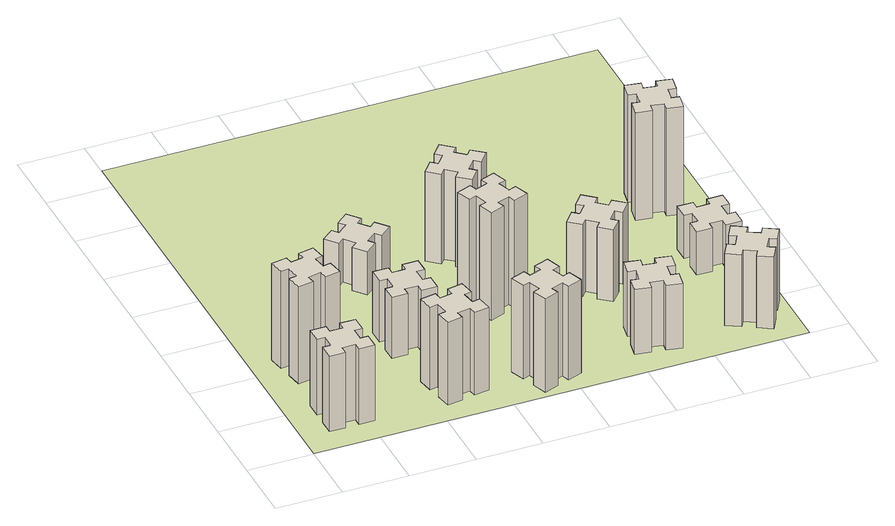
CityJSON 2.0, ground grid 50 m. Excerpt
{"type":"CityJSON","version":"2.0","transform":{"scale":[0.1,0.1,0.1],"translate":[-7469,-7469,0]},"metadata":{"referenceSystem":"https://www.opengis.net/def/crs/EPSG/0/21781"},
"CityObjects":{
"building1":{"type":"Building","attributes":{"class":"1000","function":"1000","usage":"1000","yearOfConstruction":2016,"roofType":"1000","measuredHeight":63,"storeysAboveGround":30,"storeysBelowGround":0},"geometry":[{"type":"Solid","lod":"1","boundaries":[[[[0,1,2,3,4,5,6,7,8,9,10,11,12,13,14,15,16,17,18,19]],[[17,16,20,21]],[[16,15,22,20]],[[15,14,23,22]],[[14,13,24,23]],[[13,12,25,24]],[[12,11,26,25]],[[11,10,27,26]],[[10,9,28,27]],[[9,8,29,28]],[[8,7,30,29]],[[7,6,31,30]],[[6,5,32,31]],[[5,4,33,32]],[[4,3,34,33]],[[3,2,35,34]],[[2,1,36,35]],[[1,0,37,36]],[[0,19,38,37]],[[19,18,39,38]],[[18,17,21,39]],[[24,25,26,27,28,29,30,31,32,33,34,35,36,37,38,39,21,20,22,23]]]]}]},
"building2":{"type":"Building","attributes":{"class":"1000","function":"1000","usage":"1000","yearOfConstruction":2016,"roofType":"1000","measuredHeight":81,"storeysAboveGround":30,"storeysBelowGround":0},"geometry":[{"type":"Solid","lod":"1","boundaries":[[[[40,41,42,43,44,45,46,47,48,49,50,51,52,53,54,55,56,57,58,59]],[[57,56,60,61]],[[56,55,62,60]],[[55,54,63,62]],[[54,53,64,63]],[[53,52,65,64]],[[52,51,66,65]],[[51,50,67,66]],[[50,49,68,67]],[[49,48,69,68]],[[48,47,70,69]],[[47,46,71,70]],[[46,45,72,71]],[[45,44,73,72]],[[44,43,74,73]],[[43,42,75,74]],[[42,41,76,75]],[[41,40,77,76]],[[40,59,78,77]],[[59,58,79,78]],[[58,57,61,79]],[[64,65,66,67,68,69,70,71,72,73,74,75,76,77,78,79,61,60,62,63]]]]}]},
"building3":{"type":"Building","attributes":{"class":"1000","function":"1000","usage":"1000","yearOfConstruction":2016,"roofType":"1000","measuredHeight":69,"storeysAboveGround":30,"storeysBelowGround":0},"geometry":[{"type":"Solid","lod":"1","boundaries":[[[[80,81,82,83,84,85,86,87,88,89,90,91,92,93,94,95,96,97,98,99]],[[97,96,100,101]],[[96,95,102,100]],[[95,94,103,102]],[[94,93,104,103]],[[93,92,105,104]],[[92,91,106,105]],[[91,90,107,106]],[[90,89,108,107]],[[89,88,109,108]],[[88,87,110,109]],[[87,86,111,110]],[[86,85,112,111]],[[85,84,113,112]],[[84,83,114,113]],[[83,82,115,114]],[[82,81,116,115]],[[81,80,117,116]],[[80,99,118,117]],[[99,98,119,118]],[[98,97,101,119]],[[104,105,106,107,108,109,110,111,112,113,114,115,116,117,118,119,101,100,102,103]]]]}]},
"building4":{"type":"Building","attributes":{"class":"1000","function":"1000","usage":"1000","yearOfConstruction":2016,"roofType":"1000","measuredHeight":51,"storeysAboveGround":30,"storeysBelowGround":0},"geometry":[{"type":"Solid","lod":"1","boundaries":[[[[120,121,122,123,124,125,126,127,128,129,130,131,132,133,134,135,136,137,138,139]],[[137,136,140,141]],[[136,135,142,140]],[[135,134,143,142]],[[134,133,144,143]],[[133,132,145,144]],[[132,131,146,145]],[[131,130,147,146]],[[130,129,148,147]],[[129,128,149,148]],[[128,127,150,149]],[[127,126,151,150]],[[126,125,152,151]],[[125,124,153,152]],[[124,123,154,153]],[[123,122,155,154]],[[122,121,156,155]],[[121,120,157,156]],[[120,139,158,157]],[[139,138,159,158]],[[138,137,141,159]],[[144,145,146,147,148,149,150,151,152,153,154,155,156,157,158,159,141,140,142,143]]]]}]},
"building5":{"type":"Building","attributes":{"class":"1000","function":"1000","usage":"1000","yearOfConstruction":2016,"roofType":"1000","measuredHeight":36,"storeysAboveGround":30,"storeysBelowGround":0},"geometry":[{"type":"Solid","lod":"1","boundaries":[[[[160,161,162,163,164,165,166,167,168,169,170,171,172,173,174,175,176,177,178,179]],[[177,176,180,181]],[[176,175,182,180]],[[175,174,183,182]],[[174,173,184,183]],[[173,172,185,184]],[[172,171,186,185]],[[171,170,187,186]],[[170,169,188,187]],[[169,168,189,188]],[[168,167,190,189]],[[167,166,191,190]],[[166,165,192,191]],[[165,164,193,192]],[[164,163,194,193]],[[163,162,195,194]],[[162,161,196,195]],[[161,160,197,196]],[[160,179,198,197]],[[179,178,199,198]],[[178,177,181,199]],[[184,185,186,187,188,189,190,191,192,193,194,195,196,197,198,199,181,180,182,183]]]]}]},
"building6":{"type":"Building","attributes":{"class":"1000","function":"1000","usage":"1000","yearOfConstruction":2016,"roofType":"1000","measuredHeight":78,"storeysAboveGround":30,"storeysBelowGround":0},"geometry":[{"type":"Solid","lod":"1","boundaries":[[[[200,201,202,203,204,205,206,207,208,209,210,211,212,213,214,215,216,217,218,219]],[[217,216,220,221]],[[216,215,222,220]],[[215,214,223,222]],[[214,213,224,223]],[[213,212,225,224]],[[212,211,226,225]],[[211,210,227,226]],[[210,209,228,227]],[[209,208,229,228]],[[208,207,230,229]],[[207,206,231,230]],[[206,205,232,231]],[[205,204,233,232]],[[204,203,234,233]],[[203,202,235,234]],[[202,201,236,235]],[[201,200,237,236]],[[200,219,238,237]],[[219,218,239,238]],[[218,217,221,239]],[[224,225,226,227,228,229,230,231,232,233,234,235,236,237,238,239,221,220,222,223]]]]}]},
"building7":{"type":"Building","attributes":{"class":"1000","function":"1000","usage":"1000","yearOfConstruction":2016,"roofType":"1000","measuredHeight":90,"storeysAboveGround":30,"storeysBelowGround":0},"geometry":[{"type":"Solid","lod":"1","boundaries":[[[[240,241,242,243,244,245,246,247,248,249,250,251,252,253,254,255,256,257,258,259]],[[257,256,260,261]],[[256,255,262,260]],[[255,254,263,262]],[[254,253,264,263]],[[253,252,265,264]],[[252,251,266,265]],[[251,250,267,266]],[[250,249,268,267]],[[249,248,269,268]],[[248,247,270,269]],[[247,246,271,270]],[[246,245,272,271]],[[245,244,273,272]],[[244,243,274,273]],[[243,242,275,274]],[[242,241,276,275]],[[241,240,277,276]],[[240,259,278,277]],[[259,258,279,278]],[[258,257,261,279]],[[264,265,266,267,268,269,270,271,272,273,274,275,276,277,278,279,261,260,262,263]]]]}]},
"building8":{"type":"Building","attributes":{"class":"1000","function":"1000","usage":"1000","yearOfConstruction":2016,"roofType":"1000","measuredHeight":75,"storeysAboveGround":30,"storeysBelowGround":0},"geometry":[{"type":"Solid","lod":"1","boundaries":[[[[280,281,282,283,284,285,286,287,288,289,290,291,292,293,294,295,296,297,298,299]],[[297,296,300,301]],[[296,295,302,300]],[[295,294,303,302]],[[294,293,304,303]],[[293,292,305,304]],[[292,291,306,305]],[[291,290,307,306]],[[290,289,308,307]],[[289,288,309,308]],[[288,287,310,309]],[[287,286,311,310]],[[286,285,312,311]],[[285,284,313,312]],[[284,283,314,313]],[[283,282,315,314]],[[282,281,316,315]],[[281,280,317,316]],[[280,299,318,317]],[[299,298,319,318]],[[298,297,301,319]],[[304,305,306,307,308,309,310,311,312,313,314,315,316,317,318,319,301,300,302,303]]]]}]},
"building9":{"type":"Building","attributes":{"class":"1000","function":"1000","usage":"1000","yearOfConstruction":2016,"roofType":"1000","measuredHeight":54,"storeysAboveGround":30,"storeysBelowGround":0},"geometry":[{"type":"Solid","lod":"1","boundaries":[[[[320,321,322,323,324,325,326,327,328,329,330,331,332,333,334,335,336,337,338,339]],[[337,336,340,341]],[[336,335,342,340]],[[335,334,343,342]],[[334,333,344,343]],[[333,332,345,344]],[[332,331,346,345]],[[331,330,347,346]],[[330,329,348,347]],[[329,328,349,348]],[[328,327,350,349]],[[327,326,351,350]],[[326,325,352,351]],[[325,324,353,352]],[[324,323,354,353]],[[323,322,355,354]],[[322,321,356,355]],[[321,320,357,356]],[[320,339,358,357]],[[339,338,359,358]],[[338,337,341,359]],[[344,345,346,347,348,349,350,351,352,353,354,355,356,357,358,359,341,340,342,343]]]]}]},
"building10":{"type":"Building","attributes":{"class":"1000","function":"1000","usage":"1000","yearOfConstruction":2016,"roofType":"1000","measuredHeight":60,"storeysAboveGround":30,"storeysBelowGround":0},"geometry":[{"type":"Solid","lod":"1","boundaries":[[[[360,361,362,363,364,365,366,367,368,369,370,371,372,373,374,375,376,377,378,379]],[[377,376,380,381]],[[376,375,382,380]],[[375,374,383,382]],[[374,373,384,383]],[[373,372,385,384]],[[372,371,386,385]],[[371,370,387,386]],[[370,369,388,387]],[[369,368,389,388]],[[368,367,390,389]],[[367,366,391,390]],[[366,365,392,391]],[[365,364,393,392]],[[364,363,394,393]],[[363,362,395,394]],[[362,361,396,395]],[[361,360,397,396]],[[360,379,398,397]],[[379,378,399,398]],[[378,377,381,399]],[[384,385,386,387,388,389,390,391,392,393,394,395,396,397,398,399,381,380,382,383]]]]}]},
"building11":{"type":"Building","attributes":{"class":"1000","function":"1000","usage":"1000","yearOfConstruction":2016,"roofType":"1000","measuredHeight":60,"storeysAboveGround":30,"storeysBelowGround":0},"geometry":[{"type":"Solid","lod":"1","boundaries":[[[[400,401,402,403,404,405,406,407,408,409,410,411,412,413,414,415,416,417,418,419]],[[417,416,420,421]],[[416,415,422,420]],[[415,414,423,422]],[[414,413,424,423]],[[413,412,425,424]],[[412,411,426,425]],[[411,410,427,426]],[[410,409,428,427]],[[409,408,429,428]],[[408,407,430,429]],[[407,406,431,430]],[[406,405,432,431]],[[405,404,433,432]],[[404,403,434,433]],[[403,402,435,434]],[[402,401,436,435]],[[401,400,437,436]],[[400,419,438,437]],[[419,418,439,438]],[[418,417,421,439]],[[424,425,426,427,428,429,430,431,432,433,434,435,436,437,438,439,421,420,422,423]]]]}]},
"building12":{"type":"Building","attributes":{"class":"1000","function":"1000","usage":"1000","yearOfConstruction":2016,"roofType":"1000","measuredHeight":36,"storeysAboveGround":30,"storeysBelowGround":0},"geometry":[{"type":"Solid","lod":"1","boundaries":[[[[440,441,442,443,444,445,446,447,448,449,450,451,452,453,454,455,456,457,458,459]],[[457,456,460,461]],[[456,455,462,460]],[[455,454,463,462]],[[454,453,464,463]],[[453,452,465,464]],[[452,451,466,465]],[[451,450,467,466]],[[450,449,468,467]],[[449,448,469,468]],[[448,447,470,469]],[[447,446,471,470]],[[446,445,472,471]],[[445,444,473,472]],[[444,443,474,473]],[[443,442,475,474]],[[442,441,476,475]],[[441,440,477,476]],[[440,459,478,477]],[[459,458,479,478]],[[458,457,461,479]],[[464,465,466,467,468,469,470,471,472,473,474,475,476,477,478,479,461,460,462,463]]]]}]},
"building13":{"type":"Building","attributes":{"class":"1000","function":"1000","usage":"1000","yearOfConstruction":2016,"roofType":"1000","measuredHeight":90,"storeysAboveGround":30,"storeysBelowGround":0},"geometry":[{"type":"Solid","lod":"1","boundaries":[[[[480,481,482,483,484,485,486,487,488,489,490,491,492,493,494,495,496,497,498,499]],[[497,496,500,501]],[[496,495,502,500]],[[495,494,503,502]],[[494,493,504,503]],[[493,492,505,504]],[[492,491,506,505]],[[491,490,507,506]],[[490,489,508,507]],[[489,488,509,508]],[[488,487,510,509]],[[487,486,511,510]],[[486,485,512,511]],[[485,484,513,512]],[[484,483,514,513]],[[483,482,515,514]],[[482,481,516,515]],[[481,480,517,516]],[[480,499,518,517]],[[499,498,519,518]],[[498,497,501,519]],[[504,505,506,507,508,509,510,511,512,513,514,515,516,517,518,519,501,500,502,503]]]]}]},
"landuse1":{"type":"LandUse","attributes":{"name":"plot1","function":"1010"},"geometry":[{"type":"MultiSurface","lod":"1","boundaries":[[[520,521,522,523]]]}]}
},
"vertices":[
[265,425,0],[265,325,0],[205,325,0],[205,205,0],[325,205,0],[325,265,0],[425,265,0],[425,205,0],[545,205,0],[545,325,0],[485,325,0],[485,425,0],[545,425,0],[545,545,0],[425,545,0],[425,485,0],[325,485,0],[325,545,0],[205,545,0],[205,425,0],[325,485,630],[325,545,630],[425,485,630],[425,545,630],[545,545,630],[545,425,630],[485,425,630],[485,325,630],[545,325,630],[545,205,630],[425,205,630],[425,265,630],[325,265,630],[325,205,630],[205,205,630],[205,325,630],[265,325,630],[265,425,630],[205,425,630],[205,545,630],
[405,1132,0],[307,1115,0],[297,1174,0],[178,1153,0],[199,1035,0],[258,1045,0],[276,947,0],[217,937,0],[237,818,0],[356,839,0],[345,898,0],[444,916,0],[454,857,0],[572,877,0],[551,996,0],[492,985,0],[475,1084,0],[534,1094,0],[513,1212,0],[395,1191,0],[475,1084,810],[534,1094,810],[492,985,810],[551,996,810],[572,877,810],[454,857,810],[444,916,810],[345,898,810],[356,839,810],[237,818,810],[217,937,810],[276,947,810],[258,1045,810],[199,1035,810],[178,1153,810],[297,1174,810],[307,1115,810],[405,1132,810],[395,1191,810],[513,1212,810],
[1332,345,0],[1315,444,0],[1374,454,0],[1353,572,0],[1235,551,0],[1245,492,0],[1147,475,0],[1137,534,0],[1018,513,0],[1039,395,0],[1098,405,0],[1116,307,0],[1057,297,0],[1077,178,0],[1196,199,0],[1185,258,0],[1284,276,0],[1294,217,0],[1412,237,0],[1391,356,0],[1284,276,690],[1294,217,690],[1185,258,690],[1196,199,690],[1077,178,690],[1057,297,690],[1116,307,690],[1098,405,690],[1039,395,690],[1018,513,690],[1137,534,690],[1147,475,690],[1245,492,690],[1235,551,690],[1353,572,690],[1374,454,690],[1315,444,690],[1332,345,690],[1391,356,690],[1412,237,690],
[1165,1125,0],[1065,1125,0],[1065,1185,0],[945,1185,0],[945,1065,0],[1005,1065,0],[1005,965,0],[945,965,0],[945,845,0],[1065,845,0],[1065,905,0],[1165,905,0],[1165,845,0],[1285,845,0],[1285,965,0],[1225,965,0],[1225,1065,0],[1285,1065,0],[1285,1185,0],[1165,1185,0],[1225,1065,510],[1285,1065,510],[1225,965,510],[1285,965,510],[1285,845,510],[1165,845,510],[1165,905,510],[1065,905,510],[1065,845,510],[945,845,510],[945,965,510],[1005,965,510],[1005,1065,510],[945,1065,510],[945,1185,510],[1065,1185,510],[1065,1125,510],[1165,1125,510],[1165,1185,510],[1285,1185,510],
[1083,1972,0],[1006,1907,0],[968,1953,0],[876,1876,0],[953,1784,0],[999,1823,0],[1063,1746,0],[1017,1708,0],[1094,1616,0],[1186,1693,0],[1148,1739,0],[1224,1803,0],[1263,1757,0],[1355,1834,0],[1278,1926,0],[1232,1888,0],[1167,1964,0],[1213,2003,0],[1136,2095,0],[1044,2018,0],[1167,1964,360],[1213,2003,360],[1232,1888,360],[1278,1926,360],[1355,1834,360],[1263,1757,360],[1224,1803,360],[1148,1739,360],[1186,1693,360],[1094,1616,360],[1017,1708,360],[1063,1746,360],[999,1823,360],[953,1784,360],[876,1876,360],[968,1953,360],[1006,1907,360],[1083,1972,360],[1044,2018,360],[1136,2095,360],
[1976,266,0],[1942,360,0],[1998,380,0],[1957,493,0],[1844,452,0],[1865,396,0],[1771,362,0],[1750,418,0],[1637,377,0],[1679,264,0],[1735,285,0],[1769,191,0],[1713,170,0],[1754,57,0],[1867,99,0],[1846,155,0],[1940,189,0],[1960,133,0],[2073,174,0],[2032,287,0],[1940,189,780],[1960,133,780],[1846,155,780],[1867,99,780],[1754,57,780],[1713,170,780],[1769,191,780],[1735,285,780],[1679,264,780],[1637,377,780],[1750,418,780],[1771,362,780],[1865,396,780],[1844,452,780],[1957,493,780],[1998,380,780],[1942,360,780],[1976,266,780],[2032,287,780],[2073,174,780],
[1846,1095,0],[1940,1129,0],[1960,1073,0],[2073,1114,0],[2032,1227,0],[1976,1206,0],[1942,1300,0],[1998,1320,0],[1957,1433,0],[1844,1392,0],[1865,1336,0],[1771,1302,0],[1750,1358,0],[1637,1317,0],[1679,1204,0],[1735,1225,0],[1769,1131,0],[1713,1110,0],[1754,997,0],[1867,1039,0],[1769,1131,900],[1713,1110,900],[1735,1225,900],[1679,1204,900],[1637,1317,900],[1750,1358,900],[1771,1302,900],[1865,1336,900],[1844,1392,900],[1957,1433,900],[1998,1320,900],[1942,1300,900],[1976,1206,900],[2032,1227,900],[2073,1114,900],[1960,1073,900],[1940,1129,900],[1846,1095,900],[1867,1039,900],[1754,997,900],
[1964,1907,0],[1888,1972,0],[1926,2018,0],[1834,2095,0],[1757,2003,0],[1803,1964,0],[1739,1888,0],[1693,1926,0],[1616,1834,0],[1708,1757,0],[1746,1803,0],[1823,1739,0],[1784,1693,0],[1876,1616,0],[1953,1708,0],[1907,1746,0],[1972,1823,0],[2018,1784,0],[2095,1876,0],[2003,1953,0],[1972,1823,750],[2018,1784,750],[1907,1746,750],[1953,1708,750],[1876,1616,750],[1784,1693,750],[1823,1739,750],[1746,1803,750],[1708,1757,750],[1616,1834,750],[1693,1926,750],[1739,1888,750],[1803,1964,750],[1757,2003,750],[1834,2095,750],[1926,2018,750],[1888,1972,750],[1964,1907,750],[2003,1953,750],[2095,1876,750],
[2764,475,0],[2665,492,0],[2676,551,0],[2557,572,0],[2537,454,0],[2596,444,0],[2578,345,0],[2519,356,0],[2498,237,0],[2617,217,0],[2627,276,0],[2725,258,0],[2715,199,0],[2833,178,0],[2854,297,0],[2795,307,0],[2812,405,0],[2871,395,0],[2892,513,0],[2774,534,0],[2812,405,540],[2871,395,540],[2795,307,540],[2854,297,540],[2833,178,540],[2715,199,540],[2725,258,540],[2627,276,540],[2617,217,540],[2498,237,540],[2519,356,540],[2578,345,540],[2596,444,540],[2537,454,540],[2557,572,540],[2676,551,540],[2665,492,540],[2764,475,540],[2774,534,540],[2892,513,540],
[2647,1006,0],[2712,1083,0],[2758,1044,0],[2835,1136,0],[2743,1213,0],[2704,1167,0],[2628,1232,0],[2666,1278,0],[2574,1355,0],[2497,1263,0],[2543,1224,0],[2479,1148,0],[2433,1186,0],[2356,1094,0],[2448,1017,0],[2486,1063,0],[2563,999,0],[2524,953,0],[2616,876,0],[2693,968,0],[2563,999,600],[2524,953,600],[2486,1063,600],[2448,1017,600],[2356,1094,600],[2433,1186,600],[2479,1148,600],[2543,1224,600],[2497,1263,600],[2574,1355,600],[2666,1278,600],[2628,1232,600],[2704,1167,600],[2743,1213,600],[2835,1136,600],[2758,1044,600],[2712,1083,600],[2647,1006,600],[2693,968,600],[2616,876,600],
[3365,474,0],[3315,387,0],[3263,417,0],[3203,313,0],[3307,253,0],[3337,305,0],[3424,255,0],[3394,203,0],[3498,143,0],[3558,247,0],[3506,277,0],[3556,364,0],[3608,334,0],[3668,438,0],[3564,498,0],[3534,446,0],[3447,496,0],[3477,548,0],[3373,608,0],[3313,504,0],[3447,496,600],[3477,548,600],[3534,446,600],[3564,498,600],[3668,438,600],[3608,334,600],[3556,364,600],[3506,277,600],[3558,247,600],[3498,143,600],[3394,203,600],[3424,255,600],[3337,305,600],[3307,253,600],[3203,313,600],[3263,417,600],[3315,387,600],[3365,474,600],[3313,504,600],[3373,608,600],
[3325,1165,0],[3325,1065,0],[3265,1065,0],[3265,945,0],[3385,945,0],[3385,1005,0],[3485,1005,0],[3485,945,0],[3605,945,0],[3605,1065,0],[3545,1065,0],[3545,1165,0],[3605,1165,0],[3605,1285,0],[3485,1285,0],[3485,1225,0],[3385,1225,0],[3385,1285,0],[3265,1285,0],[3265,1165,0],[3385,1225,360],[3385,1285,360],[3485,1225,360],[3485,1285,360],[3605,1285,360],[3605,1165,360],[3545,1165,360],[3545,1065,360],[3605,1065,360],[3605,945,360],[3485,945,360],[3485,1005,360],[3385,1005,360],[3385,945,360],[3265,945,360],[3265,1065,360],[3325,1065,360],[3325,1165,360],[3265,1165,360],[3265,1285,360],
[3435,1787,0],[3452,1885,0],[3511,1875,0],[3532,1993,0],[3414,2014,0],[3404,1955,0],[3305,1972,0],[3316,2031,0],[3197,2052,0],[3177,1934,0],[3236,1924,0],[3218,1825,0],[3159,1836,0],[3138,1717,0],[3257,1697,0],[3267,1756,0],[3365,1738,0],[3355,1679,0],[3473,1658,0],[3494,1777,0],[3365,1738,900],[3355,1679,900],[3267,1756,900],[3257,1697,900],[3138,1717,900],[3159,1836,900],[3218,1825,900],[3236,1924,900],[3177,1934,900],[3197,2052,900],[3316,2031,900],[3305,1972,900],[3404,1955,900],[3414,2014,900],[3532,1993,900],[3511,1875,900],[3452,1885,900],[3435,1787,900],[3494,1777,900],[3473,1658,900],
[5,3705,0],[3705,3705,0],[3705,5,0],[5,5,0]
]}
